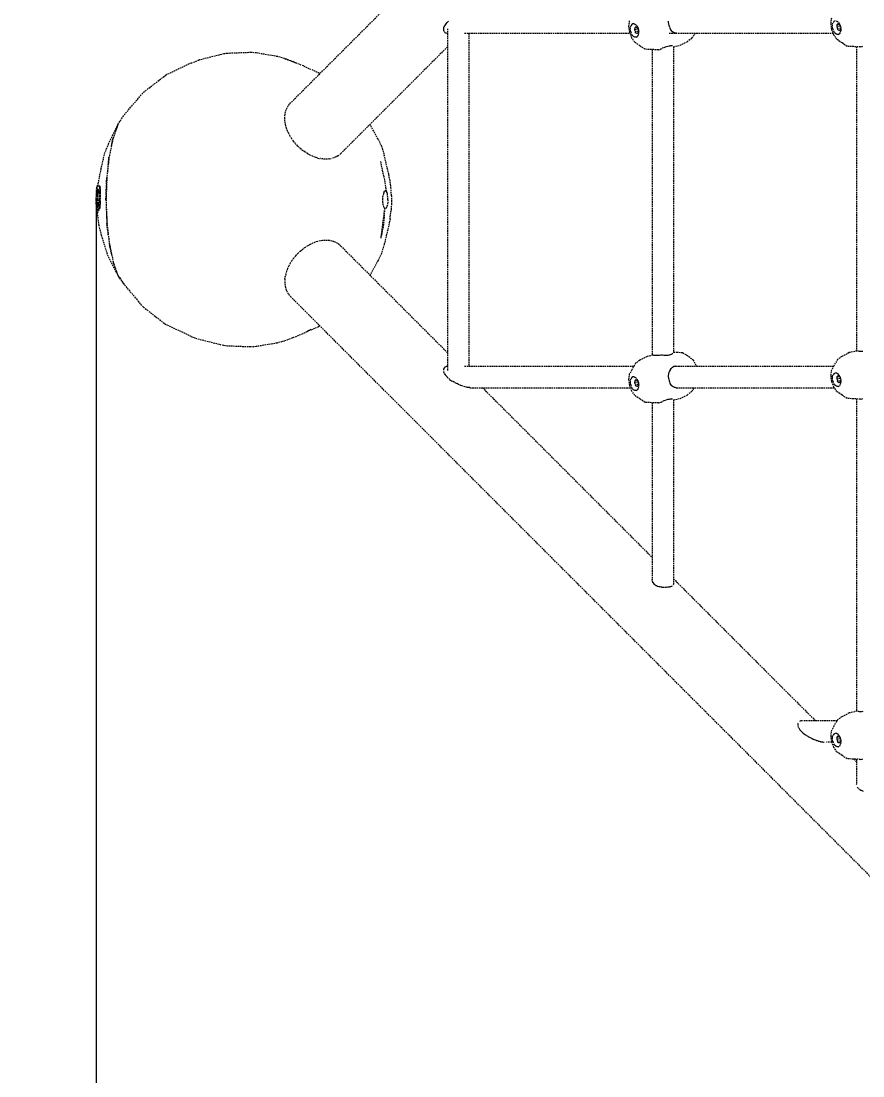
# Model space of a CAD drawing. Header units: millimetres. Extents: x -5899 to 5819, y -5159 to 4068.
# Drawn here: x -2864 to -2155, y -647 to 240 of the extents above; entities that cross this region are included whole.
import ezdxf

# ---------------------------------------------------------------- set-up
doc = ezdxf.new("R2010")
doc.units = ezdxf.units.MM
doc.linetypes.add('HIDDEN', pattern=[1.905, 1.27, -0.635])
for name, color, linetype in [('DIKOM_ОБЪЕКТ', 7, 'Continuous'), ('DIKOM_РАЗМЕР_ЗОНА', 7, 'Continuous'), ('DIKOM_РАЗМЕР_ОБЪЕКТА', 7, 'Continuous')]:
    doc.layers.add(name, color=color, linetype=linetype)
doc.styles.add('style1', font='arialbd.ttf', dxfattribs={"width": 0.8})
doc.dimstyles.new('1-50', dxfattribs={"dimtxt": 300, "dimasz": 200, "dimexe": 100, "dimexo": 0, "dimgap": 100, "dimtad": 1, "dimtxsty": 'style1', "dimcen": 200, "dimclrd": 7, "dimclre": 7, "dimclrt": 7, "dimadec": 1, "dimazin": 2, "dimtfac": 1, "dimtmove": 0, "dimatfit": 2, "dimfxl": 0, "dimlwd": 25, "dimlwe": 18, "dimarcsym": 0})

# ---------------------------------------------------------------- blocks, each defined once
blk = doc.blocks.new('*D0')
at = {"layer": 'Defpoints', "color": 0, "transparency": 16777216}
for p in [(-587.32, 2301.17), (-4790.55, -2120.14), (-586.68, -2120.14)]:
    blk.add_point(p, dxfattribs=at)
at = {"layer": 'DIKOM_РАЗМЕР_ОБЪЕКТА', "color": 7, "lineweight": 18, "transparency": 16777216}
for p, q in [((-587.32, 2301.17), (-4890.55, 2301.17)), ((-586.68, -2120.14), (-4890.55, -2120.14))]:
    blk.add_line(p, q, dxfattribs=at)
at = {"layer": 'DIKOM_РАЗМЕР_ОБЪЕКТА', "color": 7, "lineweight": 25, "transparency": 16777216}
blk.add_line((-4790.55, 2101.17), (-4790.55, -1920.14), dxfattribs=at)
at = {"layer": 'DIKOM_РАЗМЕР_ОБЪЕКТА', "color": 7, "transparency": 16777216}
for points in [[(-4823.88, 2101.17), (-4757.22, 2101.17), (-4790.55, 2301.17)], [(-4823.88, -1920.14), (-4757.22, -1920.14), (-4790.55, -2120.14)]]:
    blk.add_solid(points, dxfattribs=at)
at = {"layer": 'DIKOM_РАЗМЕР_ОБЪЕКТА', "color": 7, "transparency": 16777216, "insert": (-5069.25, 85.55), "char_height": 300, "attachment_point": 5, "rotation": 90, "style": 'style1'}
blk.add_mtext('{\\fArial|b0|i0|c204|p34;\\H1.16667x;4400}', dxfattribs=at)
blk = doc.blocks.new('*D1')
at = {"layer": 'Defpoints', "color": 0, "transparency": 16777216}
for p in [(-2800.52, 90.07), (3818.91, 90.07), (3818.91, -4274.71)]:
    blk.add_point(p, dxfattribs=at)
at = {"layer": 'DIKOM_РАЗМЕР_ОБЪЕКТА', "color": 7, "lineweight": 18, "transparency": 16777216}
for p, q in [((-2800.52, 90.07), (-2800.52, -4374.71)), ((3818.91, 90.07), (3818.91, -4374.71))]:
    blk.add_line(p, q, dxfattribs=at)
at = {"layer": 'DIKOM_РАЗМЕР_ОБЪЕКТА', "color": 7, "lineweight": 25, "transparency": 16777216}
blk.add_line((-2600.52, -4274.71), (3618.91, -4274.71), dxfattribs=at)
at = {"layer": 'DIKOM_РАЗМЕР_ОБЪЕКТА', "color": 7, "transparency": 16777216}
for points in [[(-2600.52, -4241.37), (-2600.52, -4308.04), (-2800.52, -4274.71)], [(3618.91, -4241.37), (3618.91, -4308.04), (3818.91, -4274.71)]]:
    blk.add_solid(points, dxfattribs=at)
at = {"layer": 'DIKOM_РАЗМЕР_ОБЪЕКТА', "color": 7, "transparency": 16777216, "insert": (470.97, -3996.01), "char_height": 300, "attachment_point": 5, "style": 'style1'}
blk.add_mtext('{\\fArial|b0|i0|c204|p34;\\H1.16667x;6600}', dxfattribs=at)
blk = doc.blocks.new('*D2')
at = {"layer": 'Defpoints', "color": 0, "transparency": 16777216}
for p in [(-5423.09, 4068.46), (-588.59, 4068.46), (-588.59, -3888.19)]:
    blk.add_point(p, dxfattribs=at)
at = {"layer": 'DIKOM_РАЗМЕР_ЗОНА', "color": 7, "lineweight": 18, "transparency": 16777216}
for p, q in [((-588.59, 4068.46), (-5523.09, 4068.46)), ((-588.59, -3888.19), (-5523.09, -3888.19))]:
    blk.add_line(p, q, dxfattribs=at)
at = {"layer": 'DIKOM_РАЗМЕР_ЗОНА', "color": 7, "lineweight": 25, "transparency": 16777216}
blk.add_line((-5423.09, -3688.19), (-5423.09, 3868.46), dxfattribs=at)
at = {"layer": 'DIKOM_РАЗМЕР_ЗОНА', "color": 7, "transparency": 16777216}
for points in [[(-5456.42, 3868.46), (-5389.75, 3868.46), (-5423.09, 4068.46)], [(-5456.42, -3688.19), (-5389.75, -3688.19), (-5423.09, -3888.19)]]:
    blk.add_solid(points, dxfattribs=at)
at = {"layer": 'DIKOM_РАЗМЕР_ЗОНА', "color": 7, "transparency": 16777216, "insert": (-5701.79, 90.08), "char_height": 300, "attachment_point": 5, "rotation": 90, "style": 'style1'}
blk.add_mtext('{\\fArial|b0|i0|c204|p34;\\H1.16667x;7900}', dxfattribs=at)
blk = doc.blocks.new('*D3')
at = {"layer": 'Defpoints', "color": 0, "transparency": 16777216}
for p in [(-4566.94, 98.04), (5818.91, 98.04), (5818.91, -5058.62)]:
    blk.add_point(p, dxfattribs=at)
at = {"layer": 'DIKOM_РАЗМЕР_ЗОНА', "color": 7, "lineweight": 18, "transparency": 16777216}
for p, q in [((-4566.94, 98.04), (-4566.94, -5158.62)), ((5818.91, 98.04), (5818.91, -5158.62))]:
    blk.add_line(p, q, dxfattribs=at)
at = {"layer": 'DIKOM_РАЗМЕР_ЗОНА', "color": 7, "lineweight": 25, "transparency": 16777216}
blk.add_line((-4366.94, -5058.62), (5618.91, -5058.62), dxfattribs=at)
at = {"layer": 'DIKOM_РАЗМЕР_ЗОНА', "color": 7, "transparency": 16777216}
for points in [[(-4366.94, -5025.29), (-4366.94, -5091.96), (-4566.94, -5058.62)], [(5618.91, -5025.29), (5618.91, -5091.96), (5818.91, -5058.62)]]:
    blk.add_solid(points, dxfattribs=at)
at = {"layer": 'DIKOM_РАЗМЕР_ЗОНА', "color": 7, "transparency": 16777216, "insert": (501.97, -4779.92), "char_height": 300, "attachment_point": 5, "style": 'style1'}
blk.add_mtext('{\\fArial|b0|i0|c204|p34;\\H1.16667x;10400}', dxfattribs=at)

msp = doc.modelspace()

# ---------------------------------------------------------------- linework, layer by layer
at = {"layer": 'DIKOM_ОБЪЕКТ', "color": 7, "linetype": 'HIDDEN', "lineweight": 15}
for p, q in [((-2637.619, 170.93), (-1737.798, 1070.777)), ((-2504.29, 240.149), (-2505.302, 239.202)), ((-2504.273, 240.165), (-2503.939, 240.44)), ((-2352.209, 236.095), (-2351.624, 240.757)), ((-2318.912, 239.27), (-2318.961, 240.396)), ((-2182.135, 238.539), (-2181.55, 243.201)), ((-2179.729, 240.064), (-2180.438, 238.985)), ((-2178.795, 240.643), (-2179.729, 240.064)), ((-2177.727, 240.669), (-2176.627, 240.138)), ((-2176.627, 240.138), (-2175.604, 239.101)), ((-2508.348, 233.708), (-2508.37, 233.086)), ((-2508.356, 233.021), (-2508.164, 232.279)), ((-2508.232, 234.743), (-2508.351, 234.066)), ((-2507.953, 235.55), (-2508.207, 234.821)), ((-2508.133, 232.218), (-2507.866, 231.81)), ((-2507.522, 236.407), (-2507.914, 235.629)), ((-2507.684, 231.534), (-2507.145, 231.019)), ((-2506.937, 237.307), (-2507.471, 236.485)), ((-2507.089, 230.977), (-2506.466, 230.657)), ((-2506.195, 238.242), (-2506.877, 237.382)), ((-2505.356, 239.144), (-2506.194, 238.242)), ((-2504.947, 234.006), (-2504.947, -53.799)), ((-2351.575, 230.997), (-2352.209, 236.095)), ((-2349.819, 226.237), (-2351.575, 230.997)), ((-2351.005, 233.345), (-2350.927, 235.069)), ((-2350.739, 231.544), (-2351.005, 233.345)), ((-2350.927, 235.069), (-2350.513, 236.542)), ((-2350.739, 231.544), (-2350.155, 229.838)), ((-2349.803, 237.62), (-2350.513, 236.542)), ((-2348.869, 238.2), (-2349.803, 237.62)), ((-2347.801, 238.225), (-2348.869, 238.2)), ((-2347.801, 238.225), (-2346.701, 237.695)), ((-2347.224, 234.875), (-2347.466, 233.302)), ((-2347.466, 233.302), (-2344.448, 233.944)), ((-2347.466, 233.302), (-2347.048, 231.577)), ((-2346.415, 235.691), (-2347.224, 234.875)), ((-2347.224, 234.875), (-2345.239, 235.297)), ((-2347.048, 231.577), (-2344.056, 232.214)), ((-2346.128, 230.355), (-2347.048, 231.577)), ((-2346.701, 237.695), (-2345.678, 236.658)), ((-2345.348, 235.442), (-2346.415, 235.691)), ((-2345.678, 236.658), (-2344.831, 235.213)), ((-2345.348, 235.442), (-2344.601, 234.45)), ((-2345.062, 230.107), (-2344.253, 230.923)), ((-2344.831, 235.213), (-2344.182, 233.064)), ((-2344.247, 233.507), (-2344.831, 235.213)), ((-2344.253, 230.923), (-2344.055, 232.204)), ((-2344.247, 233.507), (-2343.981, 231.706)), ((-2343.981, 231.706), (-2344.06, 229.982)), ((-2318.735, 238.074), (-2318.909, 239.202)), ((-2318.418, 236.85), (-2318.71, 237.946)), ((-2318.201, 236.276), (-2318.399, 236.791)), ((-2317.996, 235.744), (-2318.201, 236.276)), ((-2317.751, 235.256), (-2317.973, 235.691)), ((-2317.626, 234.714), (-2317.751, 235.256)), ((-2317.272, 233.72), (-2317.601, 234.621)), ((-2316.814, 232.843), (-2317.248, 233.669)), ((-2316.254, 232.073), (-2316.786, 232.801)), ((-2315.596, 231.418), (-2316.222, 232.039)), ((-2314.845, 230.888), (-2315.563, 231.392)), ((-2314.04, 230.514), (-2314.81, 230.87)), ((-2181.501, 233.441), (-2182.135, 238.539)), ((-2179.746, 228.681), (-2181.501, 233.441)), ((-2180.932, 235.789), (-2180.854, 237.513)), ((-2180.666, 233.987), (-2180.932, 235.789)), ((-2180.854, 237.513), (-2180.438, 238.985)), ((-2180.666, 233.987), (-2180.081, 232.282)), ((-2179.235, 230.837), (-2180.081, 232.282)), ((-2178.212, 229.8), (-2179.235, 230.837)), ((-2177.15, 237.319), (-2177.393, 235.746)), ((-2177.393, 235.746), (-2174.375, 236.387)), ((-2177.393, 235.746), (-2176.974, 234.02)), ((-2176.341, 238.135), (-2177.15, 237.319)), ((-2177.15, 237.319), (-2175.165, 237.741)), ((-2176.974, 234.02), (-2173.983, 234.657)), ((-2176.054, 232.799), (-2176.974, 234.02)), ((-2175.275, 237.886), (-2176.341, 238.135)), ((-2176.054, 232.799), (-2174.39, 233.153)), ((-2174.988, 232.551), (-2176.054, 232.799)), ((-2175.604, 239.101), (-2174.757, 237.657)), ((-2175.275, 237.886), (-2174.527, 236.894)), ((-2174.4, 230.953), (-2175.11, 229.875)), ((-2174.988, 232.551), (-2174.179, 233.366)), ((-2174.757, 237.657), (-2174.108, 235.508)), ((-2174.174, 235.951), (-2174.757, 237.657)), ((-2173.986, 232.425), (-2174.4, 230.953)), ((-2174.179, 233.366), (-2173.981, 234.648)), ((-2174.174, 235.951), (-2173.907, 234.151)), ((-2173.907, 234.151), (-2173.986, 232.425)), ((-2506.27, 230.563), (-2505.435, 230.32)), ((-2490.643, 230.204), (-2351.282, 230.203)), ((-2486.947, 230.204), (-2486.947, -49.996)), ((-2349.308, 228.394), (-2350.155, 229.838)), ((-2347.209, 222.542), (-2349.819, 226.237)), ((-2348.286, 227.357), (-2349.308, 228.394)), ((-2347.187, 226.826), (-2348.286, 227.357)), ((-2342.91, 219.618), (-2347.209, 222.542)), ((-2346.118, 226.851), (-2347.187, 226.826)), ((-2346.128, 230.355), (-2344.463, 230.709)), ((-2345.062, 230.107), (-2346.128, 230.355)), ((-2346.118, 226.851), (-2345.184, 227.431)), ((-2344.474, 228.509), (-2345.184, 227.431)), ((-2344.06, 229.982), (-2344.474, 228.509)), ((-2318.48, 230.204), (-2180.307, 230.203)), ((-2313.118, 230.272), (-2313.976, 230.491)), ((-2312.171, 230.204), (-2313.084, 230.267)), ((-2309.057, 220.15), (-2303.276, 222.943)), ((-2299.227, 226.087), (-2303.276, 222.943)), ((-2299.227, 226.087), (-2296.342, 230.204)), ((-2177.135, 224.985), (-2179.746, 228.681)), ((-2177.113, 229.269), (-2178.212, 229.8)), ((-2172.836, 222.062), (-2177.135, 224.985)), ((-2176.045, 229.295), (-2177.113, 229.269)), ((-2176.045, 229.295), (-2175.11, 229.875)), ((-2168.596, 219.202), (-2172.836, 222.062)), ((-2690.102, 213.247), (-2693.029, 212.845)), ((-2670.265, 213.976), (-2690.102, 213.247)), ((-2665.908, 213.673), (-2670.265, 213.976)), ((-2647.733, 210.571), (-2665.908, 213.673)), ((-2504.947, 218.778), (-2594.545, 129.18)), ((-2338.67, 216.759), (-2342.91, 219.618)), ((-2327.399, 216.248), (-2338.67, 216.759)), ((-2332.783, 216.492), (-2332.783, -40.925)), ((-2327.399, 216.248), (-2326.784, 216.379)), ((-2326.348, 216.586), (-2325.358, 217.027)), ((-2325.296, 217.054), (-2324.193, 217.511)), ((-2323.015, 217.963), (-2324.134, 217.536)), ((-2321.837, 218.375), (-2322.96, 217.984)), ((-2320.628, 218.76), (-2321.735, 218.409)), ((-2319.52, 219.068), (-2320.581, 218.773)), ((-2318.48, 219.312), (-2319.478, 219.078)), ((-2317.53, 219.488), (-2318.443, 219.318)), ((-2316.705, 219.59), (-2317.186, 219.531)), ((-2316.027, 219.611), (-2316.679, 219.591)), ((-2315.488, 219.56), (-2316.005, 219.609)), ((-2314.783, 218.932), (-2309.057, 220.15)), ((-2314.783, 218.991), (-2314.783, -38.359)), ((-2157.326, 218.692), (-2168.596, 219.202)), ((-2160.618, 218.841), (-2160.618, -37.215)), ((-2157.326, 218.692), (-2155.922, 218.991)), ((-2155.923, 218.991), (-2155.395, 219.264)), ((-2720.588, 205.178), (-2742.041, 195.02)), ((-2720.588, 205.178), (-2713.716, 207.73)), ((-2713.716, 207.73), (-2715.226, 207.194)), ((-2693.029, 212.845), (-2713.716, 207.73)), ((-2642.141, 208.996), (-2647.733, 210.571)), ((-2626.174, 202.729), (-2642.141, 208.996)), ((-2642.141, 208.996), (-2635.192, 206.373)), ((-2632.433, 205.185), (-2635.192, 206.373)), ((-2626.174, 202.729), (-2613.373, 196.986)), ((-2612.32, 196.229), (-2613.373, 196.986)), ((-2760.765, 180.525), (-2742.041, 195.02)), ((-2765.922, 174.57), (-2760.765, 180.525)), ((-2777.068, 161.444), (-2765.922, 174.57)), ((-2639.686, 168.012), (-2638.733, 169.539)), ((-2638.733, 169.539), (-2637.619, 170.93)), ((-2782.245, 153.446), (-2777.068, 161.444)), ((-2641.853, 158.755), (-2641.778, 160.781)), ((-2641.778, 160.781), (-2641.522, 162.732)), ((-2641.522, 162.732), (-2641.085, 164.597)), ((-2641.085, 164.597), (-2640.472, 166.361)), ((-2640.472, 166.361), (-2639.686, 168.012)), ((-2782.284, 153.448), (-2790.406, 136.932)), ((-2782.245, 153.446), (-2786.518, 141.359)), ((-2784.636, 146.683), (-2782.284, 153.448)), ((-2782.284, 153.448), (-2779.42, 157.809)), ((-2781.978, 153.86), (-2782.284, 153.448)), ((-2641.713, 156.345), (-2641.853, 158.755)), ((-2641.455, 154.524), (-2641.713, 156.345)), ((-2640.983, 152.355), (-2641.455, 154.524)), ((-2640.332, 150.168), (-2640.983, 152.355)), ((-2563.389, 141.135), (-2570.18, 153.545)), ((-2786.284, 142.021), (-2786.536, 141.462)), ((-2639.503, 147.971), (-2640.332, 150.168)), ((-2638.494, 145.769), (-2639.503, 147.971)), ((-2637.304, 143.572), (-2638.494, 145.769)), ((-2635.939, 141.406), (-2637.304, 143.572)), ((-2790.406, 136.932), (-2793.996, 128.197)), ((-2786.518, 141.359), (-2789.65, 126.338)), ((-2787.788, 135.267), (-2786.536, 141.462)), ((-2634.406, 139.289), (-2635.939, 141.406)), ((-2632.715, 137.239), (-2634.406, 139.289)), ((-2630.874, 135.277), (-2632.715, 137.239)), ((-2630.874, 135.277), (-2628.869, 133.399)), ((-2628.869, 133.399), (-2626.796, 131.692)), ((-2563.389, 141.135), (-2560.551, 135.288)), ((-2560.551, 135.288), (-2558.117, 127.468)), ((-2793.996, 128.197), (-2796.704, 116.083)), ((-2789.71, 126.324), (-2791.676, 109.15)), ((-2789.65, 126.338), (-2791.597, 109.122)), ((-2790.616, 117.793), (-2789.71, 126.324)), ((-2624.674, 130.164), (-2626.796, 131.692)), ((-2622.526, 128.816), (-2624.674, 130.164)), ((-2620.372, 127.652), (-2622.526, 128.816)), ((-2618.255, 126.679), (-2620.372, 127.652)), ((-2616.174, 125.884), (-2618.255, 126.679)), ((-2614.115, 125.252), (-2616.174, 125.884)), ((-2614.115, 125.252), (-2612.06, 124.776)), ((-2609.806, 124.437), (-2612.06, 124.776)), ((-2607.951, 124.308), (-2609.806, 124.437)), ((-2605.956, 124.331), (-2607.951, 124.308)), ((-2604.026, 124.529), (-2605.956, 124.331)), ((-2604.026, 124.529), (-2602.176, 124.897)), ((-2600.422, 125.434), (-2602.176, 124.897)), ((-2598.773, 126.136), (-2600.422, 125.434)), ((-2597.237, 126.998), (-2598.773, 126.136)), ((-2597.237, 126.998), (-2595.825, 128.014)), ((-2594.545, 129.18), (-2595.825, 128.014)), ((-2554.383, 111.724), (-2558.117, 127.468)), ((-2796.704, 116.083), (-2799.471, 101.781)), ((-2558.552, 110.025), (-2561.118, 122.434)), ((-2792.378, 90.071), (-2791.676, 109.15)), ((-2791.597, 109.122), (-2792.299, 90.11)), ((-2558.552, 110.025), (-2556.582, 97.205)), ((-2553.271, 106.257), (-2554.383, 111.724)), ((-2800.407, 95.101), (-2800.106, 100.063)), ((-2800.13, 98.681), (-2800.231, 97.097)), ((-2800.106, 100.063), (-2800.053, 100.715)), ((-2800.009, 101.286), (-2800.053, 100.715)), ((-2799.933, 100.174), (-2800.048, 98.682)), ((-2799.8, 101.659), (-2799.933, 100.174)), ((-2799.469, 101.788), (-2799.892, 101.828)), ((-2799.205, 101.659), (-2799.8, 101.659)), ((-2798.903, 98.699), (-2799.398, 98.733)), ((-2799.252, 98.282), (-2799.337, 96.932)), ((-2798.757, 98.25), (-2799.252, 98.282)), ((-2798.135, 101.659), (-2799.205, 101.659)), ((-2799.036, 98.733), (-2798.61, 98.733)), ((-2798.849, 94.414), (-2798.61, 98.733)), ((-2798.757, 98.25), (-2798.842, 96.906)), ((-2797.644, 101.613), (-2798.135, 101.659)), ((-2797.737, 101.166), (-2798.135, 101.659)), ((-2797.474, 99.935), (-2797.737, 101.166)), ((-2797.284, 101.208), (-2797.644, 101.613)), ((-2797.364, 98.238), (-2797.474, 99.935)), ((-2797.398, 96.443), (-2797.364, 98.238)), ((-2797.019, 100.135), (-2797.284, 101.208)), ((-2796.884, 98.456), (-2797.019, 100.135)), ((-2796.875, 97.459), (-2796.884, 98.456)), ((-2552.5, 100.085), (-2553.271, 106.257)), ((-2552.108, 93.478), (-2552.5, 100.085)), ((-2800.407, 95.101), (-2800.515, 90.069)), ((-2800.509, 90.069), (-2800.407, 95.101)), ((-2800.468, 86.92), (-2800.509, 90.069)), ((-2800.35, 90.069), (-2800.32, 92.792)), ((-2800.35, 90.069), (-2800.286, 86.116)), ((-2800.35, 90.069), (-2800.096, 82.193)), ((-2800.32, 92.792), (-2800.23, 95.504)), ((-2800.231, 97.097), (-2800.311, 95.505)), ((-2800.009, 90.069), (-2799.907, 95.089)), ((-2799.85, 90.069), (-2799.821, 92.782)), ((-2799.713, 90.069), (-2799.681, 92.828)), ((-2799.678, 87.23), (-2799.713, 90.069)), ((-2799.681, 92.828), (-2799.586, 95.578)), ((-2799.089, 95.555), (-2799.586, 95.578)), ((-2799.337, 96.932), (-2799.408, 95.577)), ((-2798.912, 95.555), (-2799.408, 95.577)), ((-2799.215, 90.069), (-2799.184, 92.817)), ((-2799.182, 87.24), (-2799.215, 90.069)), ((-2799.184, 92.817), (-2799.089, 95.555)), ((-2798.929, 90.07), (-2798.849, 94.414)), ((-2798.929, 90.07), (-2798.895, 87.23)), ((-2798.929, 90.07), (-2798.791, 84.399)), ((-2798.842, 96.906), (-2798.912, 95.555)), ((-2797.577, 90.07), (-2797.532, 93.261)), ((-2797.569, 88.739), (-2797.577, 90.07)), ((-2797.532, 93.261), (-2797.398, 96.443)), ((-2797.088, 90.07), (-2797.044, 93.249)), ((-2797.08, 88.745), (-2797.088, 90.07)), ((-2797.044, 93.249), (-2796.911, 96.417)), ((-2796.911, 96.417), (-2796.875, 97.459)), ((-2792.378, 90.071), (-2791.618, 70.268)), ((-2792.299, 90.11), (-2791.586, 70.98)), ((-2559.316, 90.135), (-2559.215, 92.435)), ((-2559.215, 87.836), (-2559.316, 90.135)), ((-2559.215, 92.435), (-2558.917, 94.509)), ((-2558.455, 96.154), (-2558.917, 94.509)), ((-2558.455, 96.154), (-2557.873, 97.209)), ((-2557.228, 97.572), (-2557.873, 97.209)), ((-2556.582, 97.205), (-2557.228, 97.572)), ((-2556.582, 97.205), (-2556.001, 96.146)), ((-2556.001, 96.146), (-2555.538, 94.499)), ((-2555.242, 92.424), (-2555.538, 94.499)), ((-2555.14, 90.123), (-2555.242, 92.424)), ((-2555.14, 90.123), (-2555.242, 87.824)), ((-2552.108, 93.478), (-2552.108, 86.725)), ((-2800.349, 83.789), (-2800.468, 86.92)), ((-2800.316, 83.129), (-2800.349, 83.789)), ((-2800.288, 82.566), (-2800.316, 83.129)), ((-2800.286, 86.116), (-2800.096, 82.193)), ((-2799.765, 82.051), (-2800.184, 82.024)), ((-2800.096, 82.193), (-2799.486, 82.194)), ((-2799.486, 78.835), (-2799.765, 82.057)), ((-2799.576, 84.399), (-2799.678, 87.23)), ((-2799.486, 78.835), (-2799.624, 82.194)), ((-2799.081, 84.422), (-2799.576, 84.399)), ((-2799.576, 84.399), (-2799.486, 82.194)), ((-2799.486, 78.835), (-2797.578, 82.64)), ((-2799.486, 78.835), (-2797.953, 82.226)), ((-2799.486, 82.194), (-2798.445, 82.194)), ((-2799.217, 84.399), (-2798.791, 84.399)), ((-2799.182, 87.24), (-2799.081, 84.422)), ((-2798.895, 87.23), (-2798.791, 84.399)), ((-2798.445, 82.194), (-2798.036, 82.684)), ((-2797.562, 82.677), (-2798.445, 82.194)), ((-2797.578, 82.64), (-2798.445, 82.194)), ((-2797.953, 82.226), (-2798.445, 82.194)), ((-2798.036, 82.684), (-2797.734, 83.922)), ((-2797.734, 83.922), (-2797.569, 85.626)), ((-2797.546, 87.41), (-2797.569, 88.739)), ((-2797.569, 85.626), (-2797.546, 87.41)), ((-2797.562, 82.677), (-2797.282, 83.72)), ((-2797.282, 83.72), (-2797.096, 85.39)), ((-2797.096, 85.39), (-2797.055, 86.381)), ((-2797.058, 87.421), (-2797.08, 88.745)), ((-2797.055, 86.381), (-2797.058, 87.421)), ((-2557.875, 83.054), (-2561.13, 57.82)), ((-2558.918, 85.761), (-2559.215, 87.836)), ((-2558.457, 84.112), (-2558.918, 85.761)), ((-2557.875, 83.054), (-2558.734, 69.145)), ((-2557.875, 83.054), (-2558.457, 84.112)), ((-2557.229, 82.687), (-2557.875, 83.054)), ((-2556.584, 83.05), (-2557.229, 82.687)), ((-2556.002, 84.105), (-2556.584, 83.05)), ((-2555.54, 85.75), (-2556.002, 84.105)), ((-2555.242, 87.824), (-2555.54, 85.75)), ((-2553.276, 73.953), (-2552.504, 80.12)), ((-2552.108, 86.725), (-2552.504, 80.12)), ((-2798.127, 68.558), (-2799.486, 78.835)), ((-2791.915, 79.791), (-2791.618, 70.268)), ((-2553.276, 73.953), (-2554.39, 68.492)), ((-2795.995, 60.118), (-2798.127, 68.558)), ((-2791.557, 70.724), (-2791.618, 70.268)), ((-2790.37, 60.387), (-2791.618, 70.268)), ((-2791.586, 70.98), (-2789.574, 53.468)), ((-2558.734, 69.145), (-2561.13, 57.82)), ((-2554.39, 68.492), (-2558.13, 52.718)), ((-2793.947, 53.368), (-2795.995, 60.118)), ((-2790.565, 42.577), (-2793.947, 53.368)), ((-2789.574, 53.468), (-2786.337, 38.25)), ((-2618.237, 53.568), (-2620.355, 52.596)), ((-2616.157, 54.361), (-2618.237, 53.568)), ((-2614.1, 54.99), (-2616.157, 54.361)), ((-2612.045, 55.465), (-2614.1, 54.99)), ((-2609.98, 55.783), (-2612.045, 55.465)), ((-2607.938, 55.931), (-2609.98, 55.783)), ((-2605.945, 55.907), (-2607.938, 55.931)), ((-2604.015, 55.709), (-2605.945, 55.907)), ((-2602.166, 55.339), (-2604.015, 55.709)), ((-2600.754, 54.921), (-2602.166, 55.339)), ((-2598.765, 54.099), (-2600.754, 54.921)), ((-2597.229, 53.236), (-2598.765, 54.099)), ((-2789.457, 52.916), (-2789.454, 52.27)), ((-2787.53, 43.854), (-2789.454, 52.27)), ((-2632.676, 43.044), (-2630.874, 44.962)), ((-2630.874, 44.962), (-2628.864, 46.845)), ((-2628.864, 46.845), (-2626.786, 48.553)), ((-2624.661, 50.084), (-2626.786, 48.553)), ((-2622.51, 51.432), (-2624.661, 50.084)), ((-2620.355, 52.596), (-2622.51, 51.432)), ((-2595.819, 52.219), (-2597.229, 53.236)), ((-2594.672, 51.186), (-2595.819, 52.219)), ((-2594.672, 51.186), (-2504.947, -38.539)), ((-2560.567, 44.911), (-2563.405, 39.082)), ((-2558.13, 52.718), (-2560.567, 44.911)), ((-2781.842, 25.799), (-2790.565, 42.577)), ((-2781.981, 26.243), (-2786.337, 38.25)), ((-2786.15, 37.733), (-2786.083, 37.095)), ((-2783.183, 29.557), (-2786.083, 37.095)), ((-2637.247, 36.762), (-2638.457, 34.545)), ((-2635.875, 38.928), (-2637.247, 36.762)), ((-2634.347, 41.028), (-2635.875, 38.928)), ((-2632.676, 43.044), (-2634.347, 41.028)), ((-2563.405, 39.082), (-2570.182, 26.697)), ((-2641.019, 27.741), (-2641.489, 25.515)), ((-2640.353, 30.007), (-2641.019, 27.741)), ((-2639.496, 32.285), (-2640.353, 30.007)), ((-2638.457, 34.545), (-2639.496, 32.285)), ((-2781.981, 26.243), (-2776.841, 18.549)), ((-2781.842, 25.799), (-2776.994, 18.758)), ((-2779.028, 21.822), (-2781.842, 25.799)), ((-2776.841, 18.549), (-2765.95, 5.722)), ((-2641.765, 23.355), (-2641.854, 21.272)), ((-2641.854, 21.272), (-2641.762, 19.265)), ((-2641.765, 23.355), (-2641.489, 25.515)), ((-2641.762, 19.265), (-2641.491, 17.336)), ((-2641.491, 17.336), (-2640.834, 14.847)), ((-2640.834, 14.847), (-2640.413, 13.735)), ((-2640.413, 13.735), (-2639.613, 12.096)), ((-2639.613, 12.096), (-2638.647, 10.58)), ((-2638.647, 10.58), (-2637.1, 8.762)), ((-2760.795, -0.264), (-2765.95, 5.722)), ((-1737.717, -890.593), (-2637.1, 8.762)), ((-2760.795, -0.264), (-2742.077, -14.751)), ((-2720.627, -24.902), (-2742.077, -14.751)), ((-2613.41, -16.776), (-2624.19, -21.417)), ((-2612.334, -16.003), (-2613.41, -16.776)), ((-2720.627, -24.902), (-2715.516, -26.868)), ((-2635.232, -26.169), (-2642.182, -28.75)), ((-2626.769, -22.746), (-2635.232, -26.169)), ((-2619.794, -19.149), (-2626.769, -22.746)), ((-2713.755, -27.497), (-2715.516, -26.868)), ((-2693.414, -32.555), (-2713.755, -27.497)), ((-2690.143, -33.009), (-2693.414, -32.555)), ((-2670.742, -33.756), (-2690.143, -33.009)), ((-2665.951, -33.432), (-2670.742, -33.756)), ((-2648.282, -30.455), (-2665.951, -33.432)), ((-2642.182, -28.75), (-2648.282, -30.455)), ((-2336.873, -41.795), (-2343.073, -44.945)), ((-2331.955, -40.749), (-2336.873, -41.795)), ((-2331.163, -40.866), (-2331.652, -40.807)), ((-2330.397, -40.922), (-2331.131, -40.87)), ((-2329.53, -40.949), (-2330.353, -40.925)), ((-2328.579, -40.945), (-2329.483, -40.949)), ((-2327.534, -40.915), (-2328.479, -40.943)), ((-2326.413, -40.857), (-2327.45, -40.911)), ((-2325.287, -40.773), (-2326.364, -40.853)), ((-2324.125, -40.667), (-2325.238, -40.768)), ((-2322.954, -40.822), (-2323.957, -40.648)), ((-2321.784, -40.934), (-2322.911, -40.826)), ((-2320.669, -40.963), (-2321.784, -40.934)), ((-2319.563, -40.897), (-2320.63, -40.964)), ((-2318.525, -40.731), (-2319.527, -40.895)), ((-2317.575, -40.476), (-2318.49, -40.725)), ((-2316.747, -40.137), (-2317.543, -40.467)), ((-2316.061, -39.716), (-2316.717, -40.125)), ((-2316.034, -39.699), (-2315.515, -39.226)), ((-2315.492, -39.206), (-2315.179, -38.781)), ((-2314.783, -37.998), (-2312.029, -38.075)), ((-2312.029, -38.075), (-2307.114, -38.508)), ((-2307.114, -38.508), (-2302.029, -41.54)), ((-2302.029, -41.54), (-2298.351, -44.542)), ((-2176.569, -44.214), (-2179.836, -49.594)), ((-2173, -41.68), (-2176.569, -44.214)), ((-2166.799, -38.53), (-2173, -41.68)), ((-2160.245, -37.136), (-2166.799, -38.53)), ((-2159.005, -37.378), (-2159.487, -37.32)), ((-2158.242, -37.435), (-2158.967, -37.383)), ((-2157.376, -37.46), (-2158.189, -37.438)), ((-2156.895, -37.46), (-2157.319, -37.463)), ((-2156.425, -37.458), (-2156.895, -37.46)), ((-2155.336, -37.427), (-2156.302, -37.456)), ((-2508.145, -52.112), (-2508.336, -52.853)), ((-2507.71, -51.412), (-2508.123, -52.046)), ((-2507.142, -50.839), (-2507.57, -51.25)), ((-2506.35, -50.406), (-2507.091, -50.791)), ((-2505.358, -50.1), (-2505.996, -50.288)), ((-2504.947, -49.997), (-2505.427, -49.997)), ((-2490.655, -49.996), (-2348.171, -49.996)), ((-2349.91, -52.858), (-2351.624, -56.373)), ((-2346.643, -47.478), (-2349.91, -52.858)), ((-2343.073, -44.945), (-2346.643, -47.478)), ((-2317.25, -52.628), (-2317.771, -53.456)), ((-2317.227, -52.588), (-2316.789, -51.859)), ((-2316.763, -51.828), (-2316.197, -51.206)), ((-2316.167, -51.182), (-2315.472, -50.68)), ((-2315.44, -50.663), (-2314.627, -50.295)), ((-2313.675, -50.065), (-2314.59, -50.285)), ((-2312.625, -49.996), (-2313.644, -50.061)), ((-2312.624, -49.996), (-2180.032, -49.996)), ((-2298.351, -44.542), (-2295.482, -49.619)), ((-2182.134, -57.77), (-2181.55, -53.109)), ((-2179.836, -49.594), (-2181.55, -53.109)), ((-2508.326, -53.836), (-2508.206, -54.513)), ((-2508.184, -54.593), (-2507.93, -55.323)), ((-2507.892, -55.404), (-2507.499, -56.184)), ((-2507.449, -56.264), (-2506.912, -57.088)), ((-2506.852, -57.166), (-2506.169, -58.029)), ((-2506.102, -58.101), (-2505.269, -58.995)), ((-2505.206, -59.054), (-2504.245, -59.953)), ((-2503.809, -60.391), (-2503.299, -60.966)), ((-2503.248, -61.008), (-2502.515, -61.642)), ((-2502.515, -61.642), (-2501.668, -62.188)), ((-2352.209, -61.034), (-2351.624, -56.373)), ((-2351.575, -66.132), (-2352.209, -61.034)), ((-2351.005, -63.784), (-2350.927, -62.06)), ((-2350.927, -62.06), (-2350.513, -60.588)), ((-2349.803, -59.51), (-2350.513, -60.588)), ((-2348.869, -58.93), (-2349.803, -59.51)), ((-2347.801, -58.904), (-2348.869, -58.93)), ((-2347.801, -58.904), (-2346.701, -59.435)), ((-2346.415, -61.439), (-2347.224, -62.254)), ((-2347.224, -62.254), (-2345.239, -61.833)), ((-2346.701, -59.435), (-2345.678, -60.472)), ((-2345.348, -61.687), (-2346.415, -61.439)), ((-2345.678, -60.472), (-2344.831, -61.916)), ((-2345.348, -61.687), (-2344.601, -62.68)), ((-2344.831, -61.916), (-2344.182, -64.065)), ((-2344.247, -63.622), (-2344.831, -61.916)), ((-2318.807, -58.926), (-2318.855, -57.802)), ((-2318.853, -57.739), (-2318.776, -56.641)), ((-2318.63, -60.122), (-2318.804, -58.995)), ((-2318.768, -56.585), (-2318.57, -55.533)), ((-2318.403, -61.011), (-2318.606, -60.252)), ((-2318.234, -54.454), (-2318.544, -55.434)), ((-2318.086, -61.945), (-2318.294, -61.406)), ((-2317.799, -53.504), (-2318.217, -54.412)), ((-2318.031, -62.453), (-2318.086, -61.945)), ((-2181.501, -62.868), (-2182.134, -57.77)), ((-2180.931, -60.52), (-2180.853, -58.796)), ((-2180.666, -62.321), (-2180.931, -60.52)), ((-2180.853, -58.796), (-2180.438, -57.324)), ((-2179.729, -56.246), (-2180.438, -57.324)), ((-2178.795, -55.666), (-2179.729, -56.246)), ((-2177.726, -55.639), (-2178.795, -55.666)), ((-2177.726, -55.639), (-2176.627, -56.17)), ((-2177.149, -58.99), (-2177.393, -60.563)), ((-2177.393, -60.563), (-2174.374, -59.921)), ((-2177.393, -60.563), (-2176.974, -62.289)), ((-2176.341, -58.175), (-2177.149, -58.99)), ((-2177.149, -58.99), (-2175.165, -58.568)), ((-2176.974, -62.289), (-2173.982, -61.651)), ((-2176.627, -56.17), (-2175.604, -57.207)), ((-2175.274, -58.423), (-2176.341, -58.175)), ((-2175.604, -57.207), (-2174.757, -58.652)), ((-2175.274, -58.423), (-2174.527, -59.415)), ((-2174.757, -58.652), (-2174.108, -60.8)), ((-2174.174, -60.357), (-2174.757, -58.652)), ((-2174.179, -62.942), (-2173.981, -61.66)), ((-2174.174, -60.357), (-2173.907, -62.158)), ((-2501.642, -62.203), (-2500.7, -62.65)), ((-2499.143, -63.534), (-2500.466, -62.731)), ((-2497.351, -64.492), (-2499.134, -63.539)), ((-2496.59, -64.863), (-2497.27, -64.53)), ((-2495.565, -65.364), (-2496.59, -64.863)), ((-2493.758, -66.131), (-2495.542, -65.373)), ((-2492.544, -66.569), (-2493.729, -66.142)), ((-2492.004, -66.774), (-2492.544, -66.569)), ((-2490.286, -67.312), (-2491.944, -66.795)), ((-2488.955, -67.627), (-2490.247, -67.321)), ((-2487.261, -67.927), (-2488.512, -67.724)), ((-2486.189, -67.983), (-2487.219, -67.93)), ((-2485.992, -67.994), (-2350.888, -67.994)), ((-2475.492, -67.994), (-2332.783, -210.703)), ((-2349.819, -70.892), (-2351.575, -66.132)), ((-2350.739, -65.585), (-2351.005, -63.784)), ((-2350.739, -65.585), (-2350.155, -67.291)), ((-2349.308, -68.736), (-2350.155, -67.291)), ((-2347.209, -74.587), (-2349.819, -70.892)), ((-2348.286, -69.773), (-2349.308, -68.736)), ((-2347.187, -70.304), (-2348.286, -69.773)), ((-2347.224, -62.254), (-2347.466, -63.827)), ((-2347.466, -63.827), (-2344.448, -63.186)), ((-2347.466, -63.827), (-2347.048, -65.553)), ((-2346.118, -70.278), (-2347.187, -70.304)), ((-2347.048, -65.553), (-2344.056, -64.916)), ((-2346.128, -66.774), (-2347.048, -65.553)), ((-2346.128, -66.774), (-2344.463, -66.42)), ((-2345.062, -67.022), (-2346.128, -66.774)), ((-2346.118, -70.278), (-2345.184, -69.698)), ((-2344.474, -68.62), (-2345.184, -69.698)), ((-2345.062, -67.022), (-2344.253, -66.207)), ((-2344.06, -67.148), (-2344.474, -68.62)), ((-2344.253, -66.207), (-2344.055, -64.925)), ((-2344.247, -63.622), (-2343.981, -65.423)), ((-2343.981, -65.423), (-2344.06, -67.148)), ((-2317.799, -63.484), (-2318.023, -62.506)), ((-2317.445, -64.478), (-2317.774, -63.575)), ((-2316.987, -65.354), (-2317.422, -64.528)), ((-2316.427, -66.124), (-2316.958, -65.396)), ((-2315.77, -66.78), (-2316.396, -66.157)), ((-2315.049, -67.288), (-2315.737, -66.806)), ((-2314.187, -67.696), (-2314.985, -67.327)), ((-2313.291, -67.927), (-2314.154, -67.706)), ((-2312.334, -67.994), (-2313.25, -67.931)), ((-2312.338, -67.994), (-2179.486, -67.994)), ((-2299.227, -71.043), (-2297.092, -67.994)), ((-2179.745, -67.627), (-2181.501, -62.868)), ((-2180.666, -62.321), (-2180.081, -64.027)), ((-2179.235, -65.472), (-2180.081, -64.027)), ((-2177.135, -71.323), (-2179.745, -67.627)), ((-2178.212, -66.509), (-2179.235, -65.472)), ((-2177.112, -67.039), (-2178.212, -66.509)), ((-2176.044, -67.013), (-2177.112, -67.039)), ((-2176.054, -63.509), (-2176.974, -62.289)), ((-2176.054, -63.509), (-2174.39, -63.155)), ((-2174.988, -63.758), (-2176.054, -63.509)), ((-2176.044, -67.013), (-2175.109, -66.433)), ((-2174.4, -65.355), (-2175.109, -66.433)), ((-2174.988, -63.758), (-2174.179, -62.942)), ((-2173.986, -63.883), (-2174.4, -65.355)), ((-2173.907, -62.158), (-2173.986, -63.883)), ((-2342.91, -77.511), (-2347.209, -74.587)), ((-2338.67, -80.371), (-2342.91, -77.511)), ((-2325.236, -80.051), (-2324.156, -79.603)), ((-2322.975, -79.151), (-2324.074, -79.571)), ((-2321.798, -78.741), (-2322.902, -79.125)), ((-2320.636, -78.372), (-2321.731, -78.719)), ((-2319.528, -78.063), (-2320.577, -78.355)), ((-2318.488, -77.819), (-2319.476, -78.05)), ((-2317.538, -77.643), (-2318.442, -77.81)), ((-2316.713, -77.54), (-2317.185, -77.599)), ((-2316.033, -77.517), (-2316.678, -77.538)), ((-2315.494, -77.569), (-2316.004, -77.521)), ((-2314.783, -78.198), (-2309.057, -76.98)), ((-2314.783, -78.139), (-2314.783, -233.451)), ((-2309.057, -76.98), (-2303.276, -74.186)), ((-2299.227, -71.043), (-2303.276, -74.186)), ((-2172.836, -74.246), (-2177.135, -71.323)), ((-2168.596, -77.107), (-2172.836, -74.246)), ((-2157.325, -77.616), (-2168.596, -77.107)), ((-2160.618, -77.467), (-2160.618, -340.385)), ((-2157.325, -77.616), (-2155.925, -77.319)), ((-2155.923, -77.319), (-2155.389, -77.041)), ((-2327.399, -80.881), (-2338.67, -80.371)), ((-2332.783, -80.637), (-2332.783, -229.348)), ((-2327.399, -80.881), (-2326.788, -80.751)), ((-2326.35, -80.543), (-2325.329, -80.09)), ((-2332.662, -230.24), (-2332.783, -229.348)), ((-2332.632, -230.456), (-2332.369, -231.277)), ((-2314.783, -228.703), (-2195.289, -348.197)), ((-2332.253, -231.536), (-2331.875, -232.226)), ((-2331.811, -232.322), (-2331.254, -232.997)), ((-2331.173, -233.089), (-2330.431, -233.708)), ((-2330.175, -233.898), (-2329.411, -234.369)), ((-2329.15, -234.508), (-2328.209, -234.935)), ((-2328.047, -234.991), (-2327.076, -235.282)), ((-2326.903, -235.321), (-2326.402, -235.402)), ((-2326.402, -235.402), (-2325.851, -235.528)), ((-2325.355, -235.603), (-2324.591, -235.703)), ((-2324.4, -235.722), (-2323.36, -235.765)), ((-2323.166, -235.783), (-2322.517, -235.801)), ((-2321.964, -235.812), (-2320.971, -235.747)), ((-2320.776, -235.74), (-2320.064, -235.703)), ((-2319.651, -235.677), (-2318.807, -235.549)), ((-2318.62, -235.515), (-2318.074, -235.437)), ((-2317.685, -235.376), (-2316.981, -235.184)), ((-2316.839, -235.145), (-2316.381, -235.009)), ((-2316.13, -234.931), (-2315.672, -234.683)), ((-2314.904, -233.923), (-2314.794, -233.518)), ((-2173, -344.85), (-2176.569, -347.383)), ((-2166.799, -341.699), (-2173, -344.85)), ((-2160.245, -340.305), (-2166.799, -341.699)), ((-2158.996, -340.548), (-2159.487, -340.489)), ((-2158.229, -340.604), (-2158.967, -340.552)), ((-2157.361, -340.631), (-2158.189, -340.608)), ((-2156.895, -340.629), (-2157.319, -340.631)), ((-2156.409, -340.626), (-2156.895, -340.629)), ((-2155.335, -340.596), (-2156.32, -340.626)), ((-2210.123, -350.926), (-2210.15, -351.381)), ((-2210.144, -351.748), (-2210.1, -352.239)), ((-2210.048, -352.534), (-2209.903, -353.056)), ((-2209.895, -350.185), (-2210.036, -350.591)), ((-2209.792, -353.373), (-2209.584, -353.827)), ((-2209.368, -354.263), (-2209.005, -354.845)), ((-2209.005, -354.845), (-2208.775, -355.199)), ((-2208.076, -348.574), (-2208.561, -348.819)), ((-2207.538, -348.409), (-2208.027, -348.56)), ((-2206.516, -348.241), (-2207.155, -348.298)), ((-2206.053, -348.197), (-2206.516, -348.241)), ((-2177.062, -348.195), (-2205.394, -348.197)), ((-2179.836, -352.762), (-2181.55, -356.277)), ((-2176.569, -347.383), (-2179.836, -352.762)), ((-2208.775, -355.199), (-2208.301, -355.808)), ((-2208.301, -355.808), (-2208.009, -356.177)), ((-2208.009, -356.177), (-2207.427, -356.812)), ((-2207.427, -356.812), (-2207.073, -357.192)), ((-2206.423, -357.794), (-2207.073, -357.192)), ((-2206.423, -357.794), (-2206.015, -358.175)), ((-2206.015, -358.175), (-2205.549, -358.562)), ((-2205.549, -358.562), (-2204.87, -359.122)), ((-2204.869, -359.123), (-2204.359, -359.502)), ((-2204.359, -359.502), (-2203.644, -360.029)), ((-2203.643, -360.03), (-2203.091, -360.398)), ((-2202.797, -360.593), (-2202.343, -360.894)), ((-2202.342, -360.894), (-2201.756, -361.249)), ((-2201.756, -361.249), (-2200.983, -361.709)), ((-2200.983, -361.709), (-2200.369, -362.047)), ((-2200.369, -362.047), (-2199.579, -362.474)), ((-2199.578, -362.474), (-2199.104, -362.704)), ((-2198.772, -362.871), (-2197.942, -363.294)), ((-2197.942, -363.294), (-2197.147, -363.651)), ((-2197.147, -363.651), (-2196.771, -363.818)), ((-2196.771, -363.818), (-2196.27, -364.04)), ((-2182.134, -360.939), (-2181.55, -356.277)), ((-2181.501, -366.038), (-2182.134, -360.939)), ((-2180.931, -363.689), (-2180.853, -361.964)), ((-2180.666, -365.49), (-2180.931, -363.689)), ((-2180.853, -361.964), (-2180.438, -360.492)), ((-2179.729, -359.414), (-2180.438, -360.492)), ((-2178.795, -358.835), (-2179.729, -359.414)), ((-2177.726, -358.808), (-2178.795, -358.835)), ((-2177.726, -358.808), (-2176.627, -359.34)), ((-2177.149, -362.159), (-2177.393, -363.732)), ((-2177.393, -363.732), (-2174.374, -363.09)), ((-2177.393, -363.732), (-2176.974, -365.458)), ((-2176.341, -361.343), (-2177.149, -362.159)), ((-2177.149, -362.159), (-2175.164, -361.737)), ((-2176.627, -359.34), (-2175.604, -360.376)), ((-2175.274, -361.591), (-2176.341, -361.343)), ((-2175.604, -360.376), (-2174.757, -361.821)), ((-2175.274, -361.591), (-2174.527, -362.584)), ((-2174.757, -361.821), (-2174.108, -363.969)), ((-2174.174, -363.526), (-2174.757, -361.821)), ((-2174.174, -363.526), (-2173.907, -365.328)), ((-2196.27, -364.04), (-2195.465, -364.362)), ((-2195.465, -364.362), (-2194.558, -364.703)), ((-2194.342, -364.776), (-2193.791, -364.974)), ((-2193.79, -364.974), (-2192.925, -365.258)), ((-2192.613, -365.352), (-2192.17, -365.485)), ((-2192.169, -365.485), (-2191.32, -365.699)), ((-2191.32, -365.699), (-2190.757, -365.829)), ((-2190.598, -365.869), (-2189.849, -366.007)), ((-2189.847, -366.007), (-2189.317, -366.087)), ((-2189.204, -366.104), (-2188.511, -366.157)), ((-2188.509, -366.157), (-2187.922, -366.187)), ((-2181.444, -366.189), (-2186.014, -366.188)), ((-2179.745, -370.797), (-2181.501, -366.038)), ((-2180.666, -365.49), (-2180.081, -367.196)), ((-2179.235, -368.641), (-2180.081, -367.196)), ((-2177.135, -374.492), (-2179.745, -370.797)), ((-2178.212, -369.678), (-2179.235, -368.641)), ((-2177.112, -370.208), (-2178.212, -369.678)), ((-2176.044, -370.182), (-2177.112, -370.208)), ((-2176.974, -365.458), (-2173.982, -364.821)), ((-2176.054, -366.679), (-2176.974, -365.458)), ((-2176.054, -366.679), (-2174.39, -366.325)), ((-2174.988, -366.927), (-2176.054, -366.679)), ((-2176.044, -370.182), (-2175.109, -369.603)), ((-2174.4, -368.524), (-2175.109, -369.603)), ((-2174.988, -366.927), (-2174.179, -366.111)), ((-2173.986, -367.052), (-2174.4, -368.524)), ((-2174.179, -366.111), (-2173.981, -364.829)), ((-2173.907, -365.328), (-2173.986, -367.052)), ((-2172.836, -377.416), (-2177.135, -374.492)), ((-2168.596, -380.275), (-2172.836, -377.416)), ((-2157.325, -380.785), (-2168.596, -380.275)), ((-2162.955, -380.531), (-2160.618, -382.867)), ((-2160.618, -380.637), (-2160.618, -401.512)), ((-2157.325, -380.785), (-2155.925, -380.488)), ((-2155.925, -380.488), (-2155.494, -380.264)), ((-2160.54, -402.096), (-2160.618, -401.512)), ((-2160.052, -403.784), (-2159.769, -404.303)), ((-2159.599, -404.554), (-2159.207, -405.029)), ((-2158.997, -405.266), (-2158.468, -405.707)), ((-2158.158, -405.975), (-2157.808, -406.2)), ((-2157.808, -406.2), (-2157.189, -406.581)), ((-2157.188, -406.581), (-2156.801, -406.764)), ((-2156.801, -406.764), (-2156.218, -407.029)), ((-2156.141, -407.063), (-2155.718, -407.21)), ((-2155.718, -407.21), (-2155.043, -407.412))]:
    msp.add_line(p, q, dxfattribs=at)

# ---------------------------------------------------------------- dimensions: what is measured, and where the dimension line sits
at = {"layer": 'DIKOM_РАЗМЕР_ЗОНА'}
for base, p1, p2, angle, text, picture, middle, dimtype in [((-5423.085, 4068.456), (-588.589, -3888.186), (-588.589, 4068.456), 90, '{\\fArial|b0|i0|c204|p34;\\H1.16667x;7900}', '*D2', (-5423.085, 90.075), 161), ((5818.913, -5058.623), (-4566.94, 98.042), (5818.913, 98.042), 180, '{\\fArial|b0|i0|c204|p34;\\H1.16667x;10400}', '*D3', (501.967, -5058.623), 160)]:
    dim = msp.add_linear_dim(base=base, p1=p1, p2=p2, angle=angle, text=text, dimstyle='1-50', dxfattribs=at)
    dim.commit()
    dim.dimension.update_dxf_attribs({"geometry": picture, "text_midpoint": middle, "dimtype": dimtype})
at = {"layer": 'DIKOM_РАЗМЕР_ОБЪЕКТА'}
for base, p1, p2, angle, text, picture, middle in [((-4790.551, -2120.137), (-587.32, 2301.167), (-586.678, -2120.137), 90, '{\\fArial|b0|i0|c204|p34;\\H1.16667x;4400}', '*D0', (-4790.551, 85.551)), ((3818.913, -4274.707), (-2800.515, 90.069), (3818.913, 90.069), 180, '{\\fArial|b0|i0|c204|p34;\\H1.16667x;6600}', '*D1', (470.966, -4274.707))]:
    dim = msp.add_linear_dim(base=base, p1=p1, p2=p2, angle=angle, text=text, dimstyle='1-50', dxfattribs=at)
    dim.commit()
    dim.dimension.update_dxf_attribs({"geometry": picture, "text_midpoint": middle, "dimtype": 160})

doc.saveas('drawing.dxf')
